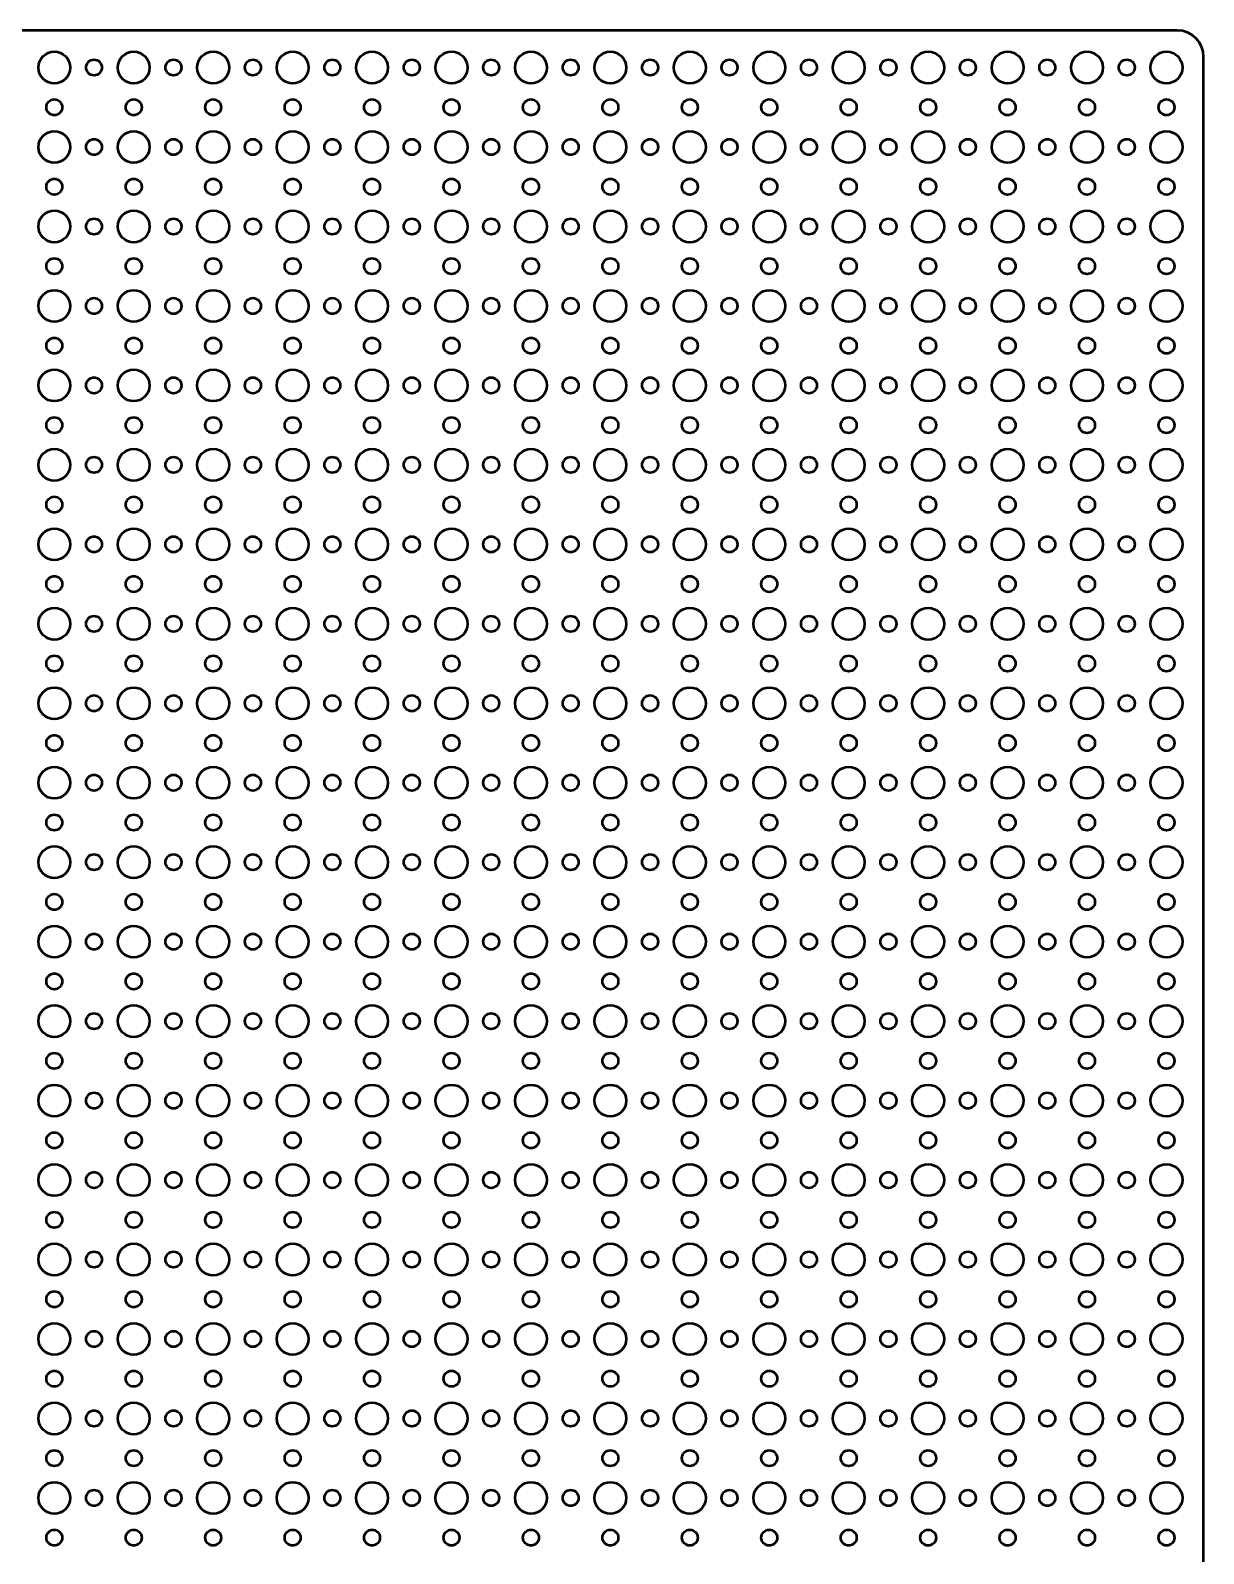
# Model space of a CAD drawing. Header units: centimetres. Extents: x -60 to 64, y -83 to 107.
# Drawn here: x -0.45 to 21.7, y 1.95 to 30.7 of the extents above; entities that cross this region are included whole.
import ezdxf

# ---------------------------------------------------------------- set-up
doc = ezdxf.new("R2010")
doc.units = ezdxf.units.CM
doc.header["$MEASUREMENT"] = 0
doc.layers.add('Layer 1', color=7, linetype='Continuous')

msp = doc.modelspace()

# ---------------------------------------------------------------- linework, layer by layer
at = {"layer": 'Layer 1', "lineweight": 53}
for centre, major_axis in [((0.00001, 29.99999), (0, 0.30001)), ((1.50001, 29.99999), (0, 0.30001)), ((3.00001, 29.99999), (0, 0.30001)), ((4.50001, 29.99999), (0, 0.30001)), ((6.00001, 29.99999), (0, 0.30001)), ((7.50001, 29.99999), (0, 0.30001)), ((9.00001, 29.99999), (0, 0.30001)), ((10.50001, 29.99999), (0, 0.30001)), ((12.00001, 29.99999), (0, 0.30001)), ((13.50001, 29.99999), (0, 0.30001)), ((15.00001, 29.99999), (0, 0.30001)), ((16.50001, 29.99999), (0, 0.30001)), ((18.00001, 29.99999), (0, 0.30001)), ((19.50001, 29.99999), (0, 0.30001)), ((21.00001, 29.99999), (0, 0.30001)), ((0.75, 30), (0, 0.15)), ((2.25, 30), (0, 0.15)), ((3.75, 30), (0, 0.15)), ((5.25, 30), (0, 0.15)), ((6.75, 30), (0, 0.15)), ((8.25, 30), (0, 0.15)), ((9.75, 30), (0, 0.15)), ((11.25, 30), (0, 0.15)), ((12.75, 30), (0, 0.15)), ((14.25, 30), (0, 0.15)), ((15.75, 30), (0, 0.15)), ((17.25, 30), (0, 0.15)), ((18.75, 30), (0, 0.15)), ((20.25, 30), (0, 0.15)), ((0, 29.25), (0, 0.15)), ((1.5, 29.25), (0, 0.15)), ((3, 29.25), (0, 0.15)), ((4.5, 29.25), (0, 0.15)), ((6, 29.25), (0, 0.15)), ((7.5, 29.25), (0, 0.15)), ((9, 29.25), (0, 0.15)), ((10.5, 29.25), (0, 0.15)), ((12, 29.25), (0, 0.15)), ((13.5, 29.25), (0, 0.15)), ((15, 29.25), (0, 0.15)), ((16.5, 29.25), (0, 0.15)), ((18, 29.25), (0, 0.15)), ((19.5, 29.25), (0, 0.15)), ((21, 29.25), (0, 0.15)), ((0.00001, 28.49999), (0, 0.30001)), ((1.50001, 28.49999), (0, 0.30001)), ((3.00001, 28.49999), (0, 0.30001)), ((4.50001, 28.49999), (0, 0.30001)), ((6.00001, 28.49999), (0, 0.30001)), ((7.50001, 28.49999), (0, 0.30001)), ((9.00001, 28.49999), (0, 0.30001)), ((10.50001, 28.49999), (0, 0.30001)), ((12.00001, 28.49999), (0, 0.30001)), ((13.50001, 28.49999), (0, 0.30001)), ((15.00001, 28.49999), (0, 0.30001)), ((16.50001, 28.49999), (0, 0.30001)), ((18.00001, 28.49999), (0, 0.30001)), ((19.50001, 28.49999), (0, 0.30001)), ((21.00001, 28.49999), (0, 0.30001)), ((0.75, 28.5), (0, 0.15)), ((2.25, 28.5), (0, 0.15)), ((3.75, 28.5), (0, 0.15)), ((5.25, 28.5), (0, 0.15)), ((6.75, 28.5), (0, 0.15)), ((8.25, 28.5), (0, 0.15)), ((9.75, 28.5), (0, 0.15)), ((11.25, 28.5), (0, 0.15)), ((12.75, 28.5), (0, 0.15)), ((14.25, 28.5), (0, 0.15)), ((15.75, 28.5), (0, 0.15)), ((17.25, 28.5), (0, 0.15)), ((18.75, 28.5), (0, 0.15)), ((20.25, 28.5), (0, 0.15)), ((0, 27.75), (0, 0.15)), ((1.5, 27.75), (0, 0.15)), ((3, 27.75), (0, 0.15)), ((4.5, 27.75), (0, 0.15)), ((6, 27.75), (0, 0.15)), ((7.5, 27.75), (0, 0.15)), ((9, 27.75), (0, 0.15)), ((10.5, 27.75), (0, 0.15)), ((12, 27.75), (0, 0.15)), ((13.5, 27.75), (0, 0.15)), ((15, 27.75), (0, 0.15)), ((16.5, 27.75), (0, 0.15)), ((18, 27.75), (0, 0.15)), ((19.5, 27.75), (0, 0.15)), ((21, 27.75), (0, 0.15)), ((0.00001, 26.99999), (0, 0.30001)), ((0.75, 27), (0, 0.15)), ((1.50001, 26.99999), (0, 0.30001)), ((2.25, 27), (0, 0.15)), ((3.00001, 26.99999), (0, 0.30001)), ((3.75, 27), (0, 0.15)), ((4.50001, 26.99999), (0, 0.30001)), ((5.25, 27), (0, 0.15)), ((6.00001, 26.99999), (0, 0.30001)), ((6.75, 27), (0, 0.15)), ((7.50001, 26.99999), (0, 0.30001)), ((8.25, 27), (0, 0.15)), ((9.00001, 26.99999), (0, 0.30001)), ((9.75, 27), (0, 0.15)), ((10.50001, 26.99999), (0, 0.30001)), ((11.25, 27), (0, 0.15)), ((12.00001, 26.99999), (0, 0.30001)), ((12.75, 27), (0, 0.15)), ((13.50001, 26.99999), (0, 0.30001)), ((14.25, 27), (0, 0.15)), ((15.00001, 26.99999), (0, 0.30001)), ((15.75, 27), (0, 0.15)), ((16.50001, 26.99999), (0, 0.30001)), ((17.25, 27), (0, 0.15)), ((18.00001, 26.99999), (0, 0.30001)), ((18.75, 27), (0, 0.15)), ((19.50001, 26.99999), (0, 0.30001)), ((20.25, 27), (0, 0.15)), ((21.00001, 26.99999), (0, 0.30001)), ((0, 26.25), (0, 0.15)), ((1.5, 26.25), (0, 0.15)), ((3, 26.25), (0, 0.15)), ((4.5, 26.25), (0, 0.15)), ((6, 26.25), (0, 0.15)), ((7.5, 26.25), (0, 0.15)), ((9, 26.25), (0, 0.15)), ((10.5, 26.25), (0, 0.15)), ((12, 26.25), (0, 0.15)), ((13.5, 26.25), (0, 0.15)), ((15, 26.25), (0, 0.15)), ((16.5, 26.25), (0, 0.15)), ((18, 26.25), (0, 0.15)), ((19.5, 26.25), (0, 0.15)), ((21, 26.25), (0, 0.15)), ((0.00001, 25.49999), (0, 0.30001)), ((0.75, 25.5), (0, 0.15)), ((1.50001, 25.49999), (0, 0.30001)), ((2.25, 25.5), (0, 0.15)), ((3.00001, 25.49999), (0, 0.30001)), ((3.75, 25.5), (0, 0.15)), ((4.50001, 25.49999), (0, 0.30001)), ((5.25, 25.5), (0, 0.15)), ((6.00001, 25.49999), (0, 0.30001)), ((6.75, 25.5), (0, 0.15)), ((7.50001, 25.49999), (0, 0.30001)), ((8.25, 25.5), (0, 0.15)), ((9.00001, 25.49999), (0, 0.30001)), ((9.75, 25.5), (0, 0.15)), ((10.50001, 25.49999), (0, 0.30001)), ((11.25, 25.5), (0, 0.15)), ((12.00001, 25.49999), (0, 0.30001)), ((12.75, 25.5), (0, 0.15)), ((13.50001, 25.49999), (0, 0.30001)), ((14.25, 25.5), (0, 0.15)), ((15.00001, 25.49999), (0, 0.30001)), ((15.75, 25.5), (0, 0.15)), ((16.50001, 25.49999), (0, 0.30001)), ((17.25, 25.5), (0, 0.15)), ((18.00001, 25.49999), (0, 0.30001)), ((18.75, 25.5), (0, 0.15)), ((19.50001, 25.49999), (0, 0.30001)), ((20.25, 25.5), (0, 0.15)), ((21.00001, 25.49999), (0, 0.30001)), ((0, 24.75), (0, 0.15)), ((1.5, 24.75), (0, 0.15)), ((3, 24.75), (0, 0.15)), ((4.5, 24.75), (0, 0.15)), ((6, 24.75), (0, 0.15)), ((7.5, 24.75), (0, 0.15)), ((9, 24.75), (0, 0.15)), ((10.5, 24.75), (0, 0.15)), ((12, 24.75), (0, 0.15)), ((13.5, 24.75), (0, 0.15)), ((15, 24.75), (0, 0.15)), ((16.5, 24.75), (0, 0.15)), ((18, 24.75), (0, 0.15)), ((19.5, 24.75), (0, 0.15)), ((21, 24.75), (0, 0.15)), ((0.00001, 23.99999), (0, 0.30001)), ((0.75, 24), (0, 0.15)), ((1.50001, 23.99999), (0, 0.30001)), ((2.25, 24), (0, 0.15)), ((3.00001, 23.99999), (0, 0.30001)), ((3.75, 24), (0, 0.15)), ((4.50001, 23.99999), (0, 0.30001)), ((5.25, 24), (0, 0.15)), ((6.00001, 23.99999), (0, 0.30001)), ((6.75, 24), (0, 0.15)), ((7.50001, 23.99999), (0, 0.30001)), ((8.25, 24), (0, 0.15)), ((9.00001, 23.99999), (0, 0.30001)), ((9.75, 24), (0, 0.15)), ((10.50001, 23.99999), (0, 0.30001)), ((11.25, 24), (0, 0.15)), ((12.00001, 23.99999), (0, 0.30001)), ((12.75, 24), (0, 0.15)), ((13.50001, 23.99999), (0, 0.30001)), ((14.25, 24), (0, 0.15)), ((15.00001, 23.99999), (0, 0.30001)), ((15.75, 24), (0, 0.15)), ((16.50001, 23.99999), (0, 0.30001)), ((17.25, 24), (0, 0.15)), ((18.00001, 23.99999), (0, 0.30001)), ((18.75, 24), (0, 0.15)), ((19.50001, 23.99999), (0, 0.30001)), ((20.25, 24), (0, 0.15)), ((21.00001, 23.99999), (0, 0.30001)), ((0, 23.25), (0, 0.15)), ((1.5, 23.25), (0, 0.15)), ((3, 23.25), (0, 0.15)), ((4.5, 23.25), (0, 0.15)), ((6, 23.25), (0, 0.15)), ((7.5, 23.25), (0, 0.15)), ((9, 23.25), (0, 0.15)), ((10.5, 23.25), (0, 0.15)), ((12, 23.25), (0, 0.15)), ((13.5, 23.25), (0, 0.15)), ((15, 23.25), (0, 0.15)), ((16.5, 23.25), (0, 0.15)), ((18, 23.25), (0, 0.15)), ((19.5, 23.25), (0, 0.15)), ((21, 23.25), (0, 0.15)), ((0.00001, 22.49999), (0, 0.30001)), ((1.50001, 22.49999), (0, 0.30001)), ((3.00001, 22.49999), (0, 0.30001)), ((4.50001, 22.49999), (0, 0.30001)), ((6.00001, 22.49999), (0, 0.30001)), ((7.50001, 22.49999), (0, 0.30001)), ((9.00001, 22.49999), (0, 0.30001)), ((10.50001, 22.49999), (0, 0.30001)), ((12.00001, 22.49999), (0, 0.30001)), ((13.50001, 22.49999), (0, 0.30001)), ((15.00001, 22.49999), (0, 0.30001)), ((16.50001, 22.49999), (0, 0.30001)), ((18.00001, 22.49999), (0, 0.30001)), ((19.50001, 22.49999), (0, 0.30001)), ((21.00001, 22.49999), (0, 0.30001)), ((0.75, 22.5), (0, 0.15)), ((2.25, 22.5), (0, 0.15)), ((3.75, 22.5), (0, 0.15)), ((5.25, 22.5), (0, 0.15)), ((6.75, 22.5), (0, 0.15)), ((8.25, 22.5), (0, 0.15)), ((9.75, 22.5), (0, 0.15)), ((11.25, 22.5), (0, 0.15)), ((12.75, 22.5), (0, 0.15)), ((14.25, 22.5), (0, 0.15)), ((15.75, 22.5), (0, 0.15)), ((17.25, 22.5), (0, 0.15)), ((18.75, 22.5), (0, 0.15)), ((20.25, 22.5), (0, 0.15)), ((0, 21.75), (0, 0.15)), ((1.5, 21.75), (0, 0.15)), ((3, 21.75), (0, 0.15)), ((4.5, 21.75), (0, 0.15)), ((6, 21.75), (0, 0.15)), ((7.5, 21.75), (0, 0.15)), ((9, 21.75), (0, 0.15)), ((10.5, 21.75), (0, 0.15)), ((12, 21.75), (0, 0.15)), ((13.5, 21.75), (0, 0.15)), ((15, 21.75), (0, 0.15)), ((16.5, 21.75), (0, 0.15)), ((18, 21.75), (0, 0.15)), ((19.5, 21.75), (0, 0.15)), ((21, 21.75), (0, 0.15)), ((0.00001, 20.99999), (0, 0.30001)), ((1.50001, 20.99999), (0, 0.30001)), ((3.00001, 20.99999), (0, 0.30001)), ((4.50001, 20.99999), (0, 0.30001)), ((6.00001, 20.99999), (0, 0.30001)), ((7.50001, 20.99999), (0, 0.30001)), ((9.00001, 20.99999), (0, 0.30001)), ((10.50001, 20.99999), (0, 0.30001)), ((12.00001, 20.99999), (0, 0.30001)), ((13.50001, 20.99999), (0, 0.30001)), ((15.00001, 20.99999), (0, 0.30001)), ((16.50001, 20.99999), (0, 0.30001)), ((18.00001, 20.99999), (0, 0.30001)), ((19.50001, 20.99999), (0, 0.30001)), ((21.00001, 20.99999), (0, 0.30001)), ((0.75, 21), (0, 0.15)), ((2.25, 21), (0, 0.15)), ((3.75, 21), (0, 0.15)), ((5.25, 21), (0, 0.15)), ((6.75, 21), (0, 0.15)), ((8.25, 21), (0, 0.15)), ((9.75, 21), (0, 0.15)), ((11.25, 21), (0, 0.15)), ((12.75, 21), (0, 0.15)), ((14.25, 21), (0, 0.15)), ((15.75, 21), (0, 0.15)), ((17.25, 21), (0, 0.15)), ((18.75, 21), (0, 0.15)), ((20.25, 21), (0, 0.15)), ((0, 20.25), (0, 0.15)), ((1.5, 20.25), (0, 0.15)), ((3, 20.25), (0, 0.15)), ((4.5, 20.25), (0, 0.15)), ((6, 20.25), (0, 0.15)), ((7.5, 20.25), (0, 0.15)), ((9, 20.25), (0, 0.15)), ((10.5, 20.25), (0, 0.15)), ((12, 20.25), (0, 0.15)), ((13.5, 20.25), (0, 0.15)), ((15, 20.25), (0, 0.15)), ((16.5, 20.25), (0, 0.15)), ((18, 20.25), (0, 0.15)), ((19.5, 20.25), (0, 0.15)), ((21, 20.25), (0, 0.15)), ((0.00001, 19.49999), (0, 0.30001)), ((0.75, 19.5), (0, 0.15)), ((1.50001, 19.49999), (0, 0.30001)), ((2.25, 19.5), (0, 0.15)), ((3.00001, 19.49999), (0, 0.30001)), ((3.75, 19.5), (0, 0.15)), ((4.50001, 19.49999), (0, 0.30001)), ((5.25, 19.5), (0, 0.15)), ((6.00001, 19.49999), (0, 0.30001)), ((6.75, 19.5), (0, 0.15)), ((7.50001, 19.49999), (0, 0.30001)), ((8.25, 19.5), (0, 0.15)), ((9.00001, 19.49999), (0, 0.30001)), ((9.75, 19.5), (0, 0.15)), ((10.50001, 19.49999), (0, 0.30001)), ((11.25, 19.5), (0, 0.15)), ((12.00001, 19.49999), (0, 0.30001)), ((12.75, 19.5), (0, 0.15)), ((13.50001, 19.49999), (0, 0.30001)), ((14.25, 19.5), (0, 0.15)), ((15.00001, 19.49999), (0, 0.30001)), ((15.75, 19.5), (0, 0.15)), ((16.50001, 19.49999), (0, 0.30001)), ((17.25, 19.5), (0, 0.15)), ((18.00001, 19.49999), (0, 0.30001)), ((18.75, 19.5), (0, 0.15)), ((19.50001, 19.49999), (0, 0.30001)), ((20.25, 19.5), (0, 0.15)), ((21.00001, 19.49999), (0, 0.30001)), ((0, 18.75), (0, 0.15)), ((1.5, 18.75), (0, 0.15)), ((3, 18.75), (0, 0.15)), ((4.5, 18.75), (0, 0.15)), ((6, 18.75), (0, 0.15)), ((7.5, 18.75), (0, 0.15)), ((9, 18.75), (0, 0.15)), ((10.5, 18.75), (0, 0.15)), ((12, 18.75), (0, 0.15)), ((13.5, 18.75), (0, 0.15)), ((15, 18.75), (0, 0.15)), ((16.5, 18.75), (0, 0.15)), ((18, 18.75), (0, 0.15)), ((19.5, 18.75), (0, 0.15)), ((21, 18.75), (0, 0.15)), ((0.00001, 17.99999), (0, 0.30001)), ((0.75, 18), (0, 0.15)), ((1.50001, 17.99999), (0, 0.30001)), ((2.25, 18), (0, 0.15)), ((3.00001, 17.99999), (0, 0.30001)), ((3.75, 18), (0, 0.15)), ((4.50001, 17.99999), (0, 0.30001)), ((5.25, 18), (0, 0.15)), ((6.00001, 17.99999), (0, 0.30001)), ((6.75, 18), (0, 0.15)), ((7.50001, 17.99999), (0, 0.30001)), ((8.25, 18), (0, 0.15)), ((9.00001, 17.99999), (0, 0.30001)), ((9.75, 18), (0, 0.15)), ((10.50001, 17.99999), (0, 0.30001)), ((11.25, 18), (0, 0.15)), ((12.00001, 17.99999), (0, 0.30001)), ((12.75, 18), (0, 0.15)), ((13.50001, 17.99999), (0, 0.30001)), ((14.25, 18), (0, 0.15)), ((15.00001, 17.99999), (0, 0.30001)), ((15.75, 18), (0, 0.15)), ((16.50001, 17.99999), (0, 0.30001)), ((17.25, 18), (0, 0.15)), ((18.00001, 17.99999), (0, 0.30001)), ((18.75, 18), (0, 0.15)), ((19.50001, 17.99999), (0, 0.30001)), ((20.25, 18), (0, 0.15)), ((21.00001, 17.99999), (0, 0.30001)), ((0, 17.25), (0, 0.15)), ((1.5, 17.25), (0, 0.15)), ((3, 17.25), (0, 0.15)), ((4.5, 17.25), (0, 0.15)), ((6, 17.25), (0, 0.15)), ((7.5, 17.25), (0, 0.15)), ((9, 17.25), (0, 0.15)), ((10.5, 17.25), (0, 0.15)), ((12, 17.25), (0, 0.15)), ((13.5, 17.25), (0, 0.15)), ((15, 17.25), (0, 0.15)), ((16.5, 17.25), (0, 0.15)), ((18, 17.25), (0, 0.15)), ((19.5, 17.25), (0, 0.15)), ((21, 17.25), (0, 0.15)), ((0.00001, 16.49999), (0, 0.30001)), ((1.50001, 16.49999), (0, 0.30001)), ((3.00001, 16.49999), (0, 0.30001)), ((4.50001, 16.49999), (0, 0.30001)), ((6.00001, 16.49999), (0, 0.30001)), ((7.50001, 16.49999), (0, 0.30001)), ((9.00001, 16.49999), (0, 0.30001)), ((10.50001, 16.49999), (0, 0.30001)), ((12.00001, 16.49999), (0, 0.30001)), ((13.50001, 16.49999), (0, 0.30001)), ((15.00001, 16.49999), (0, 0.30001)), ((16.50001, 16.49999), (0, 0.30001)), ((18.00001, 16.49999), (0, 0.30001)), ((19.50001, 16.49999), (0, 0.30001)), ((21.00001, 16.49999), (0, 0.30001)), ((0.75, 16.5), (0, 0.15)), ((2.25, 16.5), (0, 0.15)), ((3.75, 16.5), (0, 0.15)), ((5.25, 16.5), (0, 0.15)), ((6.75, 16.5), (0, 0.15)), ((8.25, 16.5), (0, 0.15)), ((9.75, 16.5), (0, 0.15)), ((11.25, 16.5), (0, 0.15)), ((12.75, 16.5), (0, 0.15)), ((14.25, 16.5), (0, 0.15)), ((15.75, 16.5), (0, 0.15)), ((17.25, 16.5), (0, 0.15)), ((18.75, 16.5), (0, 0.15)), ((20.25, 16.5), (0, 0.15)), ((0, 15.75), (0, 0.15)), ((1.5, 15.75), (0, 0.15)), ((3, 15.75), (0, 0.15)), ((4.5, 15.75), (0, 0.15)), ((6, 15.75), (0, 0.15)), ((7.5, 15.75), (0, 0.15)), ((9, 15.75), (0, 0.15)), ((10.5, 15.75), (0, 0.15)), ((12, 15.75), (0, 0.15)), ((13.5, 15.75), (0, 0.15)), ((15, 15.75), (0, 0.15)), ((16.5, 15.75), (0, 0.15)), ((18, 15.75), (0, 0.15)), ((19.5, 15.75), (0, 0.15)), ((21, 15.75), (0, 0.15)), ((0.00001, 14.99999), (0, 0.30001)), ((1.50001, 14.99999), (0, 0.30001)), ((3.00001, 14.99999), (0, 0.30001)), ((4.50001, 14.99999), (0, 0.30001)), ((6.00001, 14.99999), (0, 0.30001)), ((7.50001, 14.99999), (0, 0.30001)), ((9.00001, 14.99999), (0, 0.30001)), ((10.50001, 14.99999), (0, 0.30001)), ((12.00001, 14.99999), (0, 0.30001)), ((13.50001, 14.99999), (0, 0.30001)), ((15.00001, 14.99999), (0, 0.30001)), ((16.50001, 14.99999), (0, 0.30001)), ((18.00001, 14.99999), (0, 0.30001)), ((19.50001, 14.99999), (0, 0.30001)), ((21.00001, 14.99999), (0, 0.30001)), ((0.75, 15), (0, 0.15)), ((2.25, 15), (0, 0.15)), ((3.75, 15), (0, 0.15)), ((5.25, 15), (0, 0.15)), ((6.75, 15), (0, 0.15)), ((8.25, 15), (0, 0.15)), ((9.75, 15), (0, 0.15)), ((11.25, 15), (0, 0.15)), ((12.75, 15), (0, 0.15)), ((14.25, 15), (0, 0.15)), ((15.75, 15), (0, 0.15)), ((17.25, 15), (0, 0.15)), ((18.75, 15), (0, 0.15)), ((20.25, 15), (0, 0.15)), ((0, 14.25), (0, 0.15)), ((1.5, 14.25), (0, 0.15)), ((3, 14.25), (0, 0.15)), ((4.5, 14.25), (0, 0.15)), ((6, 14.25), (0, 0.15)), ((7.5, 14.25), (0, 0.15)), ((9, 14.25), (0, 0.15)), ((10.5, 14.25), (0, 0.15)), ((12, 14.25), (0, 0.15)), ((13.5, 14.25), (0, 0.15)), ((15, 14.25), (0, 0.15)), ((16.5, 14.25), (0, 0.15)), ((18, 14.25), (0, 0.15)), ((19.5, 14.25), (0, 0.15)), ((21, 14.25), (0, 0.15)), ((0.00001, 13.49999), (0, 0.30001)), ((1.50001, 13.49999), (0, 0.30001)), ((3.00001, 13.49999), (0, 0.30001)), ((4.50001, 13.49999), (0, 0.30001)), ((6.00001, 13.49999), (0, 0.30001)), ((7.50001, 13.49999), (0, 0.30001)), ((9.00001, 13.49999), (0, 0.30001)), ((10.50001, 13.49999), (0, 0.30001)), ((12.00001, 13.49999), (0, 0.30001)), ((13.50001, 13.49999), (0, 0.30001)), ((15.00001, 13.49999), (0, 0.30001)), ((16.50001, 13.49999), (0, 0.30001)), ((18.00001, 13.49999), (0, 0.30001)), ((19.50001, 13.49999), (0, 0.30001)), ((21.00001, 13.49999), (0, 0.30001)), ((0.75, 13.5), (0, 0.15)), ((2.25, 13.5), (0, 0.15)), ((3.75, 13.5), (0, 0.15)), ((5.25, 13.5), (0, 0.15)), ((6.75, 13.5), (0, 0.15)), ((8.25, 13.5), (0, 0.15)), ((9.75, 13.5), (0, 0.15)), ((11.25, 13.5), (0, 0.15)), ((12.75, 13.5), (0, 0.15)), ((14.25, 13.5), (0, 0.15)), ((15.75, 13.5), (0, 0.15)), ((17.25, 13.5), (0, 0.15)), ((18.75, 13.5), (0, 0.15)), ((20.25, 13.5), (0, 0.15)), ((0, 12.75), (0, 0.15)), ((1.5, 12.75), (0, 0.15)), ((3, 12.75), (0, 0.15)), ((4.5, 12.75), (0, 0.15)), ((6, 12.75), (0, 0.15)), ((7.5, 12.75), (0, 0.15)), ((9, 12.75), (0, 0.15)), ((10.5, 12.75), (0, 0.15)), ((12, 12.75), (0, 0.15)), ((13.5, 12.75), (0, 0.15)), ((15, 12.75), (0, 0.15)), ((16.5, 12.75), (0, 0.15)), ((18, 12.75), (0, 0.15)), ((19.5, 12.75), (0, 0.15)), ((21, 12.75), (0, 0.15)), ((0.00001, 11.99999), (0, 0.30001)), ((0.75, 12), (0, 0.15)), ((1.50001, 11.99999), (0, 0.30001)), ((2.25, 12), (0, 0.15)), ((3.00001, 11.99999), (0, 0.30001)), ((3.75, 12), (0, 0.15)), ((4.50001, 11.99999), (0, 0.30001)), ((5.25, 12), (0, 0.15)), ((6.00001, 11.99999), (0, 0.30001)), ((6.75, 12), (0, 0.15)), ((7.50001, 11.99999), (0, 0.30001)), ((8.25, 12), (0, 0.15)), ((9.00001, 11.99999), (0, 0.30001)), ((9.75, 12), (0, 0.15)), ((10.50001, 11.99999), (0, 0.30001)), ((11.25, 12), (0, 0.15)), ((12.00001, 11.99999), (0, 0.30001)), ((12.75, 12), (0, 0.15)), ((13.50001, 11.99999), (0, 0.30001)), ((14.25, 12), (0, 0.15)), ((15.00001, 11.99999), (0, 0.30001)), ((15.75, 12), (0, 0.15)), ((16.50001, 11.99999), (0, 0.30001)), ((17.25, 12), (0, 0.15)), ((18.00001, 11.99999), (0, 0.30001)), ((18.75, 12), (0, 0.15)), ((19.50001, 11.99999), (0, 0.30001)), ((20.25, 12), (0, 0.15)), ((21.00001, 11.99999), (0, 0.30001)), ((0, 11.25), (0, 0.15)), ((1.5, 11.25), (0, 0.15)), ((3, 11.25), (0, 0.15)), ((4.5, 11.25), (0, 0.15)), ((6, 11.25), (0, 0.15)), ((7.5, 11.25), (0, 0.15)), ((9, 11.25), (0, 0.15)), ((10.5, 11.25), (0, 0.15)), ((12, 11.25), (0, 0.15)), ((13.5, 11.25), (0, 0.15)), ((15, 11.25), (0, 0.15)), ((16.5, 11.25), (0, 0.15)), ((18, 11.25), (0, 0.15)), ((19.5, 11.25), (0, 0.15)), ((21, 11.25), (0, 0.15)), ((0.00001, 10.49999), (0, 0.30001)), ((0.75, 10.5), (0, 0.15)), ((1.50001, 10.49999), (0, 0.30001)), ((2.25, 10.5), (0, 0.15)), ((3.00001, 10.49999), (0, 0.30001)), ((3.75, 10.5), (0, 0.15)), ((4.50001, 10.49999), (0, 0.30001)), ((5.25, 10.5), (0, 0.15)), ((6.00001, 10.49999), (0, 0.30001)), ((6.75, 10.5), (0, 0.15)), ((7.50001, 10.49999), (0, 0.30001)), ((8.25, 10.5), (0, 0.15)), ((9.00001, 10.49999), (0, 0.30001)), ((9.75, 10.5), (0, 0.15)), ((10.50001, 10.49999), (0, 0.30001)), ((11.25, 10.5), (0, 0.15)), ((12.00001, 10.49999), (0, 0.30001)), ((12.75, 10.5), (0, 0.15)), ((13.50001, 10.49999), (0, 0.30001)), ((14.25, 10.5), (0, 0.15)), ((15.00001, 10.49999), (0, 0.30001)), ((15.75, 10.5), (0, 0.15)), ((16.50001, 10.49999), (0, 0.30001)), ((17.25, 10.5), (0, 0.15)), ((18.00001, 10.49999), (0, 0.30001)), ((18.75, 10.5), (0, 0.15)), ((19.50001, 10.49999), (0, 0.30001)), ((20.25, 10.5), (0, 0.15)), ((21.00001, 10.49999), (0, 0.30001)), ((0, 9.75), (0, 0.15)), ((1.5, 9.75), (0, 0.15)), ((3, 9.75), (0, 0.15)), ((4.5, 9.75), (0, 0.15)), ((6, 9.75), (0, 0.15)), ((7.5, 9.75), (0, 0.15)), ((9, 9.75), (0, 0.15)), ((10.5, 9.75), (0, 0.15)), ((12, 9.75), (0, 0.15)), ((13.5, 9.75), (0, 0.15)), ((15, 9.75), (0, 0.15)), ((16.5, 9.75), (0, 0.15)), ((18, 9.75), (0, 0.15)), ((19.5, 9.75), (0, 0.15)), ((21, 9.75), (0, 0.15)), ((0.00001, 8.99999), (0, 0.30001)), ((1.50001, 8.99999), (0, 0.30001)), ((3.00001, 8.99999), (0, 0.30001)), ((4.50001, 8.99999), (0, 0.30001)), ((6.00001, 8.99999), (0, 0.30001)), ((7.50001, 8.99999), (0, 0.30001)), ((9.00001, 8.99999), (0, 0.30001)), ((10.50001, 8.99999), (0, 0.30001)), ((12.00001, 8.99999), (0, 0.30001)), ((13.50001, 8.99999), (0, 0.30001)), ((15.00001, 8.99999), (0, 0.30001)), ((16.50001, 8.99999), (0, 0.30001)), ((18.00001, 8.99999), (0, 0.30001)), ((19.50001, 8.99999), (0, 0.30001)), ((21.00001, 8.99999), (0, 0.30001)), ((0.75, 9), (0, 0.15)), ((2.25, 9), (0, 0.15)), ((3.75, 9), (0, 0.15)), ((5.25, 9), (0, 0.15)), ((6.75, 9), (0, 0.15)), ((8.25, 9), (0, 0.15)), ((9.75, 9), (0, 0.15)), ((11.25, 9), (0, 0.15)), ((12.75, 9), (0, 0.15)), ((14.25, 9), (0, 0.15)), ((15.75, 9), (0, 0.15)), ((17.25, 9), (0, 0.15)), ((18.75, 9), (0, 0.15)), ((20.25, 9), (0, 0.15)), ((0, 8.25), (0, 0.15)), ((1.5, 8.25), (0, 0.15)), ((3, 8.25), (0, 0.15)), ((4.5, 8.25), (0, 0.15)), ((6, 8.25), (0, 0.15)), ((7.5, 8.25), (0, 0.15)), ((9, 8.25), (0, 0.15)), ((10.5, 8.25), (0, 0.15)), ((12, 8.25), (0, 0.15)), ((13.5, 8.25), (0, 0.15)), ((15, 8.25), (0, 0.15)), ((16.5, 8.25), (0, 0.15)), ((18, 8.25), (0, 0.15)), ((19.5, 8.25), (0, 0.15)), ((21, 8.25), (0, 0.15)), ((0.00001, 7.49999), (0, 0.30001)), ((1.50001, 7.49999), (0, 0.30001)), ((3.00001, 7.49999), (0, 0.30001)), ((4.50001, 7.49999), (0, 0.30001)), ((6.00001, 7.49999), (0, 0.30001)), ((7.50001, 7.49999), (0, 0.30001)), ((9.00001, 7.49999), (0, 0.30001)), ((10.50001, 7.49999), (0, 0.30001)), ((12.00001, 7.49999), (0, 0.30001)), ((13.50001, 7.49999), (0, 0.30001)), ((15.00001, 7.49999), (0, 0.30001)), ((16.50001, 7.49999), (0, 0.30001)), ((18.00001, 7.49999), (0, 0.30001)), ((19.50001, 7.49999), (0, 0.30001)), ((21.00001, 7.49999), (0, 0.30001)), ((0.75, 7.5), (0, 0.15)), ((2.25, 7.5), (0, 0.15)), ((3.75, 7.5), (0, 0.15)), ((5.25, 7.5), (0, 0.15)), ((6.75, 7.5), (0, 0.15)), ((8.25, 7.5), (0, 0.15)), ((9.75, 7.5), (0, 0.15)), ((11.25, 7.5), (0, 0.15)), ((12.75, 7.5), (0, 0.15)), ((14.25, 7.5), (0, 0.15)), ((15.75, 7.5), (0, 0.15)), ((17.25, 7.5), (0, 0.15)), ((18.75, 7.5), (0, 0.15)), ((20.25, 7.5), (0, 0.15)), ((0, 6.75), (0, 0.15)), ((1.5, 6.75), (0, 0.15)), ((3, 6.75), (0, 0.15)), ((4.5, 6.75), (0, 0.15)), ((6, 6.75), (0, 0.15)), ((7.5, 6.75), (0, 0.15)), ((9, 6.75), (0, 0.15)), ((10.5, 6.75), (0, 0.15)), ((12, 6.75), (0, 0.15)), ((13.5, 6.75), (0, 0.15)), ((15, 6.75), (0, 0.15)), ((16.5, 6.75), (0, 0.15)), ((18, 6.75), (0, 0.15)), ((19.5, 6.75), (0, 0.15)), ((21, 6.75), (0, 0.15)), ((0.00001, 5.99999), (0, 0.30001)), ((0.75, 6), (0, 0.15)), ((1.50001, 5.99999), (0, 0.30001)), ((2.25, 6), (0, 0.15)), ((3.00001, 5.99999), (0, 0.30001)), ((3.75, 6), (0, 0.15)), ((4.50001, 5.99999), (0, 0.30001)), ((5.25, 6), (0, 0.15)), ((6.00001, 5.99999), (0, 0.30001)), ((6.75, 6), (0, 0.15)), ((7.50001, 5.99999), (0, 0.30001)), ((8.25, 6), (0, 0.15)), ((9.00001, 5.99999), (0, 0.30001)), ((9.75, 6), (0, 0.15)), ((10.50001, 5.99999), (0, 0.30001)), ((11.25, 6), (0, 0.15)), ((12.00001, 5.99999), (0, 0.30001)), ((12.75, 6), (0, 0.15)), ((13.50001, 5.99999), (0, 0.30001)), ((14.25, 6), (0, 0.15)), ((15.00001, 5.99999), (0, 0.30001)), ((15.75, 6), (0, 0.15)), ((16.50001, 5.99999), (0, 0.30001)), ((17.25, 6), (0, 0.15)), ((18.00001, 5.99999), (0, 0.30001)), ((18.75, 6), (0, 0.15)), ((19.50001, 5.99999), (0, 0.30001)), ((20.25, 6), (0, 0.15)), ((21.00001, 5.99999), (0, 0.30001)), ((0, 5.25), (0, 0.15)), ((1.5, 5.25), (0, 0.15)), ((3, 5.25), (0, 0.15)), ((4.5, 5.25), (0, 0.15)), ((6, 5.25), (0, 0.15)), ((7.5, 5.25), (0, 0.15)), ((9, 5.25), (0, 0.15)), ((10.5, 5.25), (0, 0.15)), ((12, 5.25), (0, 0.15)), ((13.5, 5.25), (0, 0.15)), ((15, 5.25), (0, 0.15)), ((16.5, 5.25), (0, 0.15)), ((18, 5.25), (0, 0.15)), ((19.5, 5.25), (0, 0.15)), ((21, 5.25), (0, 0.15)), ((0.00001, 4.49999), (0, 0.30001)), ((0.75, 4.5), (0, 0.15)), ((1.50001, 4.49999), (0, 0.30001)), ((2.25, 4.5), (0, 0.15)), ((3.00001, 4.49999), (0, 0.30001)), ((3.75, 4.5), (0, 0.15)), ((4.50001, 4.49999), (0, 0.30001)), ((5.25, 4.5), (0, 0.15)), ((6.00001, 4.49999), (0, 0.30001)), ((6.75, 4.5), (0, 0.15)), ((7.50001, 4.49999), (0, 0.30001)), ((8.25, 4.5), (0, 0.15)), ((9.00001, 4.49999), (0, 0.30001)), ((9.75, 4.5), (0, 0.15)), ((10.50001, 4.49999), (0, 0.30001)), ((11.25, 4.5), (0, 0.15)), ((12.00001, 4.49999), (0, 0.30001)), ((12.75, 4.5), (0, 0.15)), ((13.50001, 4.49999), (0, 0.30001)), ((14.25, 4.5), (0, 0.15)), ((15.00001, 4.49999), (0, 0.30001)), ((15.75, 4.5), (0, 0.15)), ((16.50001, 4.49999), (0, 0.30001)), ((17.25, 4.5), (0, 0.15)), ((18.00001, 4.49999), (0, 0.30001)), ((18.75, 4.5), (0, 0.15)), ((19.50001, 4.49999), (0, 0.30001)), ((20.25, 4.5), (0, 0.15)), ((21.00001, 4.49999), (0, 0.30001)), ((0, 3.75), (0, 0.15)), ((1.5, 3.75), (0, 0.15)), ((3, 3.75), (0, 0.15)), ((4.5, 3.75), (0, 0.15)), ((6, 3.75), (0, 0.15)), ((7.5, 3.75), (0, 0.15)), ((9, 3.75), (0, 0.15)), ((10.5, 3.75), (0, 0.15)), ((12, 3.75), (0, 0.15)), ((13.5, 3.75), (0, 0.15)), ((15, 3.75), (0, 0.15)), ((16.5, 3.75), (0, 0.15)), ((18, 3.75), (0, 0.15)), ((19.5, 3.75), (0, 0.15)), ((21, 3.75), (0, 0.15)), ((0.00001, 2.99999), (0, 0.30001)), ((1.50001, 2.99999), (0, 0.30001)), ((3.00001, 2.99999), (0, 0.30001)), ((4.50001, 2.99999), (0, 0.30001)), ((6.00001, 2.99999), (0, 0.30001)), ((7.50001, 2.99999), (0, 0.30001)), ((9.00001, 2.99999), (0, 0.30001)), ((10.50001, 2.99999), (0, 0.30001)), ((12.00001, 2.99999), (0, 0.30001)), ((13.50001, 2.99999), (0, 0.30001)), ((15.00001, 2.99999), (0, 0.30001)), ((16.50001, 2.99999), (0, 0.30001)), ((18.00001, 2.99999), (0, 0.30001)), ((19.50001, 2.99999), (0, 0.30001)), ((21.00001, 2.99999), (0, 0.30001)), ((0.75, 3), (0, 0.15)), ((2.25, 3), (0, 0.15)), ((3.75, 3), (0, 0.15)), ((5.25, 3), (0, 0.15)), ((6.75, 3), (0, 0.15)), ((8.25, 3), (0, 0.15)), ((9.75, 3), (0, 0.15)), ((11.25, 3), (0, 0.15)), ((12.75, 3), (0, 0.15)), ((14.25, 3), (0, 0.15)), ((15.75, 3), (0, 0.15)), ((17.25, 3), (0, 0.15)), ((18.75, 3), (0, 0.15)), ((20.25, 3), (0, 0.15)), ((0, 2.25), (0, 0.15)), ((1.5, 2.25), (0, 0.15)), ((3, 2.25), (0, 0.15)), ((4.5, 2.25), (0, 0.15)), ((6, 2.25), (0, 0.15)), ((7.5, 2.25), (0, 0.15)), ((9, 2.25), (0, 0.15)), ((10.5, 2.25), (0, 0.15)), ((12, 2.25), (0, 0.15)), ((13.5, 2.25), (0, 0.15)), ((15, 2.25), (0, 0.15)), ((16.5, 2.25), (0, 0.15)), ((18, 2.25), (0, 0.15)), ((19.5, 2.25), (0, 0.15)), ((21, 2.25), (0, 0.15))]:
    msp.add_ellipse(centre, major_axis=major_axis, ratio=1, dxfattribs=at)
msp.add_open_spline([(-21.7, -12.2), (-21.7, -12.2), (-21.7, 30.2), (-21.7, 30.2), (-21.7, 30.2), (-21.7, 30.47614), (-21.47614, 30.7), (-21.2, 30.7), (-21.2, 30.7), (-21.2, 30.7), (21.2, 30.7), (21.2, 30.7), (21.2, 30.7), (21.47614, 30.7), (21.7, 30.47614), (21.7, 30.2), (21.7, 30.2), (21.7, 30.2), (21.7, -12.2), (21.7, -12.2), (21.7, -12.2), (21.7, -12.47614), (21.47614, -12.7), (21.2, -12.7), (21.2, -12.7), (21.2, -12.7), (-21.2, -12.7), (-21.2, -12.7), (-21.2, -12.7), (-21.47614, -12.7), (-21.7, -12.47614), (-21.7, -12.2)], degree=3, knots=[0, 0, 0, 0, 0.11111111, 0.11111111, 0.11111111, 0.11111111, 0.22222222, 0.22222222, 0.22222222, 0.22222222, 0.33333333, 0.33333333, 0.33333333, 0.33333333, 0.44444444, 0.44444444, 0.44444444, 0.44444444, 0.55555556, 0.55555556, 0.55555556, 0.55555556, 0.66666667, 0.66666667, 0.66666667, 0.66666667, 0.77777778, 0.77777778, 0.77777778, 0.77777778, 1, 1, 1, 1], dxfattribs=at)

doc.saveas('drawing.dxf')
